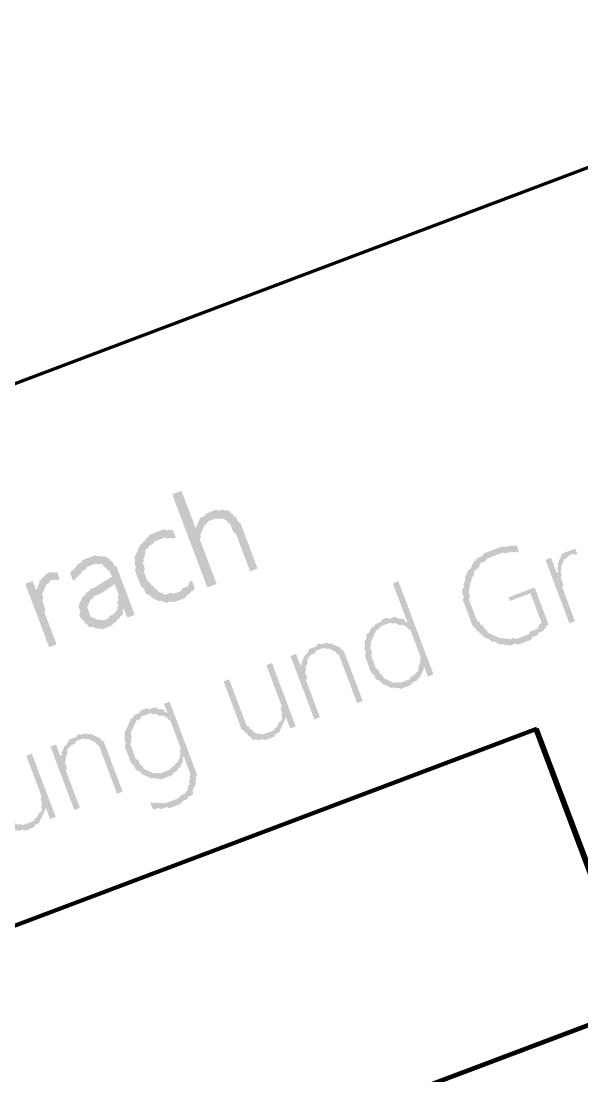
# Model space of a CAD drawing. Header units: metres. Extents: x -47 to 309, y -25 to 105.
# Drawn here: x 147.41 to 150.39, y 84.18 to 89.79 of the extents above; entities that cross this region are included whole.
import ezdxf

# ---------------------------------------------------------------- set-up
doc = ezdxf.new("R2010")
doc.units = ezdxf.units.M
doc.header["$XCLIPFRAME"] = 2
doc.linetypes.add('AUSGEZOGEN', pattern=[0])
doc.layers.add('XR$1$STANDARD_1', color=7, linetype='AUSGEZOGEN', lineweight=25)
picture_1 = doc.add_image_def('image1.png', size_in_pixel=(612, 149))

msp = doc.modelspace()

# ---------------------------------------------------------------- hatches: boundary and pattern name
at = {"layer": 'XR$1$STANDARD_1', "linetype": 'AUSGEZOGEN', "lineweight": 140, "transparency": 33554687}
h = msp.add_hatch(color=7, dxfattribs=at)
h.set_gradient(color2=(0, 0, 0), one_color=1)
h.paths.add_polyline_path([(148.2598, 87.2899), (148.2103, 87.2712), (148.3969, 86.7761), (148.4464, 86.7947), (148.3568, 87.0324), (148.363, 87.046), (148.3593, 87.0559), (148.3654, 87.0696), (148.3716, 87.0832), (148.3778, 87.0968), (148.384, 87.1105), (148.3344, 87.0918)], flags=0)
h = msp.add_hatch(color=7, dxfattribs=at)
h.set_gradient(color2=(0, 0, 0), one_color=1)
h.paths.add_polyline_path([(148.4148, 87.1786), (148.395, 87.1712), (148.3789, 87.1538), (148.3591, 87.1463), (148.353, 87.1327), (148.3468, 87.1191), (148.3406, 87.1054), (148.3344, 87.0918), (148.3939, 87.1142), (148.4, 87.1278), (148.5189, 87.1726), (148.5151, 87.1825), (148.5015, 87.1887), (148.4916, 87.185), (148.478, 87.1911), (148.4582, 87.1837), (148.4445, 87.1898), (148.4346, 87.1861)], flags=0)
h = msp.add_hatch(color=7, dxfattribs=at)
h.set_gradient(color2=(0, 0, 0), one_color=1)
h.paths.add_polyline_path([(148.5189, 87.1726), (148.4297, 87.139), (148.4396, 87.1428), (148.4632, 87.1403), (148.4731, 87.1441), (148.4867, 87.1379), (148.5004, 87.1317), (148.5041, 87.1218), (148.5177, 87.1156), (148.5327, 87.076), (148.55, 87.06), (148.6247, 86.8619), (148.6643, 86.8768), (148.5747, 87.1145), (148.5573, 87.1306), (148.5499, 87.1504), (148.5362, 87.1565), (148.5325, 87.1664)], flags=0)
h = msp.add_hatch(color=7, dxfattribs=at)
h.set_gradient(color2=(0, 0, 0), one_color=1)
h.paths.add_polyline_path([(148.1276, 87.0704), (148.088, 87.0555), (148.0818, 87.0418), (148.0719, 87.0381), (148.0658, 87.0245), (148.0559, 87.0207), (148.0497, 87.0071), (148.0398, 87.0034), (148.1426, 87.0308), (148.1723, 87.042), (148.1859, 87.0358), (148.1958, 87.0395), (148.2193, 87.0371), (148.2292, 87.0408), (148.2143, 87.0805), (148.1908, 87.0829), (148.1809, 87.0792), (148.1672, 87.0853), (148.1375, 87.0741)], flags=0)
h = msp.add_hatch(color=7, dxfattribs=at)
h.set_gradient(color2=(0, 0, 0), one_color=1)
h.paths.add_polyline_path([(148.0398, 87.0034), (148.0336, 86.9897), (148.0275, 86.9761), (148.0213, 86.9625), (148.0151, 86.9488), (148.0089, 86.9352), (148.0127, 86.9253), (148.0102, 86.9017), (148.0177, 86.8819), (148.0115, 86.8683), (148.0451, 86.7792), (148.0588, 86.773), (148.07, 86.7433), (148.0836, 86.7371), (148.0972, 86.731), (148.101, 86.7211), (148.1146, 86.7149), (148.1282, 86.7087), (148.1419, 86.7025), (148.2372, 86.7498), (148.2174, 86.7423), (148.2037, 86.7485), (148.174, 86.7373), (148.1604, 86.7435), (148.1467, 86.7496), (148.1331, 86.7558), (148.1294, 86.7657), (148.1157, 86.7719), (148.112, 86.7818), (148.0984, 86.7879), (148.0946, 86.7978), (148.0773, 86.8139), (148.0586, 86.8634), (148.0648, 86.8771), (148.0536, 86.9068), (148.0598, 86.9204), (148.056, 86.9303), (148.0622, 86.9439), (148.0684, 86.9576), (148.0646, 86.9675), (148.0708, 86.9811), (148.0807, 86.9849), (148.0869, 86.9985), (148.1067, 87.006), (148.1128, 87.0196), (148.1426, 87.0308)], flags=0)
h = msp.add_hatch(color=7, dxfattribs=at)
h.set_gradient(color2=(0, 0, 0), one_color=1)
h.paths.add_polyline_path([(149.9164, 86.9755), (149.8669, 86.9569), (149.8607, 86.9432), (149.831, 86.932), (149.8248, 86.9184), (149.8149, 86.9147), (149.8087, 86.901), (149.8026, 86.8874), (149.7964, 86.8738), (149.7865, 86.87), (149.7803, 86.8564), (149.7742, 86.8428), (149.768, 86.8291), (149.7717, 86.8192), (149.7655, 86.8056), (149.7594, 86.7919), (149.7631, 86.782), (149.7569, 86.7684), (149.7508, 86.7548), (149.762, 86.7251), (149.7558, 86.7114), (149.808, 86.5728), (149.8254, 86.5567), (149.8291, 86.5468), (149.8428, 86.5406), (149.8465, 86.5307), (149.8602, 86.5246), (149.8639, 86.5147), (149.8775, 86.5085), (149.8912, 86.5023), (149.9048, 86.4961), (149.9085, 86.4862), (149.9184, 86.49), (149.9321, 86.4838), (149.9457, 86.4776), (149.9593, 86.4715), (149.9692, 86.4752), (149.9829, 86.469), (149.9928, 86.4728), (150.0064, 86.4666), (150.0361, 86.4778), (150.0498, 86.4716), (150.1191, 86.4977), (150.1252, 86.5114), (150.155, 86.5226), (150.1611, 86.5362), (150.1809, 86.5437), (150.197, 86.561), (150.0386, 86.5013), (150.0249, 86.5075), (150.0051, 86.5), (149.9915, 86.5062), (149.9816, 86.5025), (149.9679, 86.5086), (149.958, 86.5049), (149.9444, 86.5111), (149.9308, 86.5172), (149.9171, 86.5234), (149.9035, 86.5296), (149.8899, 86.5358), (149.8861, 86.5457), (149.8688, 86.5617), (149.865, 86.5716), (149.8514, 86.5778), (149.8477, 86.5877), (149.8303, 86.6038), (149.7892, 86.7127), (149.7954, 86.7264), (149.7879, 86.7462), (149.7904, 86.7697), (149.7966, 86.7833), (149.7928, 86.7932), (149.799, 86.8069), (149.8052, 86.8205), (149.8014, 86.8304), (149.8113, 86.8341), (149.8175, 86.8478), (149.8138, 86.8577), (149.8298, 86.875), (149.8397, 86.8788), (149.8459, 86.8924), (149.8521, 86.9061), (149.8719, 86.9135), (149.888, 86.9309), (149.9276, 86.9458), (150.0427, 87.0005), (150.0328, 86.9968), (150.0092, 86.9992), (149.9894, 86.9917), (149.9659, 86.9942), (149.9362, 86.983)], flags=0)
h = msp.add_hatch(color=7, dxfattribs=at)
h.set_gradient(color2=(0, 0, 0), one_color=1)
h.paths.add_polyline_path([(150.0427, 87.0005), (149.9276, 86.9458), (149.9672, 86.9607), (149.9907, 86.9583), (150.0105, 86.9658), (150.0341, 86.9633), (150.044, 86.9671), (150.0576, 86.9609)], flags=0)
h = msp.add_hatch(color=7, dxfattribs=at)
h.set_gradient(color2=(0, 0, 0), one_color=1)
h.paths.add_polyline_path([(147.7711, 86.936), (147.7315, 86.9211), (147.7253, 86.9075), (147.7055, 86.9), (147.6994, 86.8864), (147.6833, 86.869), (147.6734, 86.8653), (147.6672, 86.8516), (147.7861, 86.8964), (147.8059, 86.9039), (147.8195, 86.8977), (147.8294, 86.9014), (147.843, 86.8953), (147.8468, 86.8854), (147.8604, 86.8792), (147.8641, 86.8693), (147.8778, 86.8631), (147.889, 86.8334), (147.7974, 86.7763), (147.7776, 86.7688), (147.7615, 86.7515), (147.7516, 86.7477), (147.7454, 86.7341), (147.9039, 86.7938), (147.9263, 86.7344), (147.9201, 86.7208), (147.9238, 86.7109), (147.9177, 86.6972), (147.9251, 86.6774), (147.9152, 86.6737), (147.919, 86.6638), (147.9128, 86.6501), (147.9524, 86.6651), (147.9711, 86.6156), (148.0107, 86.6305), (147.9136, 86.888), (147.9, 86.8941), (147.8925, 86.9139), (147.8789, 86.9201), (147.8752, 86.93), (147.8615, 86.9362), (147.8479, 86.9424), (147.838, 86.9386), (147.8244, 86.9448), (147.8145, 86.9411), (147.8008, 86.9472), (147.781, 86.9398)], flags=0)
h = msp.add_hatch(color=7, dxfattribs=at)
h.set_gradient(color2=(0, 0, 0), one_color=1)
h.paths.add_polyline_path([(150.2732, 86.929), (150.267, 86.9154), (150.2608, 86.9018), (150.2646, 86.8919), (150.2584, 86.8782), (150.2659, 86.8584), (150.256, 86.8547), (150.2758, 86.8622), (150.2819, 86.8758), (150.2782, 86.8857), (150.2844, 86.8993), (150.2906, 86.913), (150.2967, 86.9266), (150.3066, 86.9303), (150.3227, 86.9477), (150.3326, 86.9514)], flags=0)
h = msp.add_hatch(color=7, dxfattribs=at)
h.set_gradient(color2=(0, 0, 0), one_color=1)
h.paths.add_polyline_path([(150.3251, 86.9712), (150.2855, 86.9563), (150.2794, 86.9427), (150.2732, 86.929), (150.3425, 86.9552), (150.3561, 86.949), (150.366, 86.9527), (150.3548, 86.9824), (150.335, 86.975)], flags=0)
h = msp.add_hatch(color=7, dxfattribs=at)
h.set_gradient(color2=(0, 0, 0), one_color=1)
h.paths.add_polyline_path([(147.6672, 86.8516), (147.6821, 86.812), (147.692, 86.8158), (147.6982, 86.8294), (147.7081, 86.8331), (147.7242, 86.8505), (147.7304, 86.8641), (147.7502, 86.8716), (147.7563, 86.8852), (147.7861, 86.8964)], flags=0)
h = msp.add_hatch(color=7, dxfattribs=at)
h.set_gradient(color2=(0, 0, 0), one_color=1)
h.paths.add_polyline_path([(150.2261, 86.9339), (150.1964, 86.9227), (150.3233, 86.586), (150.353, 86.5972), (150.2858, 86.7755), (150.292, 86.7891), (150.2771, 86.8287), (150.2832, 86.8424), (150.2758, 86.8622), (150.256, 86.8547)], flags=0)
h = msp.add_hatch(color=7, dxfattribs=at)
h.set_gradient(color2=(0, 0, 0), one_color=1)
h.paths.add_polyline_path([(147.5533, 86.8539), (147.5434, 86.8502), (147.5273, 86.8328), (147.5174, 86.8291), (147.5112, 86.8155), (147.5013, 86.8117), (147.505, 86.8018), (147.4989, 86.7882), (147.5682, 86.8143), (147.5781, 86.818), (147.6016, 86.8156), (147.6115, 86.8193), (147.5966, 86.8589), (147.5867, 86.8552), (147.5632, 86.8577)], flags=0)
h = msp.add_hatch(color=7, dxfattribs=at)
h.set_gradient(color2=(0, 0, 0), one_color=1)
h.paths.add_polyline_path([(147.4679, 86.8104), (147.4283, 86.7955), (147.5552, 86.4588), (147.5948, 86.4737), (147.5313, 86.6421), (147.5338, 86.6656), (147.5188, 86.7052), (147.525, 86.7189), (147.5175, 86.7387), (147.5237, 86.7523), (147.5299, 86.7659), (147.536, 86.7796), (147.4865, 86.7609)], flags=0)
h = msp.add_hatch(color=7, dxfattribs=at)
h.set_gradient(color2=(0, 0, 0), one_color=1)
h.paths.add_polyline_path([(147.4989, 86.7882), (147.4927, 86.7745), (147.4865, 86.7609), (147.536, 86.7796), (147.5422, 86.7932), (147.5521, 86.7969), (147.5583, 86.8106), (147.5682, 86.8143)], flags=0)
h = msp.add_hatch(color=7, dxfattribs=at)
h.set_gradient(color2=(0, 0, 0), one_color=1)
h.paths.add_polyline_path([(147.7454, 86.7341), (147.7355, 86.7304), (147.7294, 86.7167), (147.7232, 86.7031), (147.717, 86.6895), (147.7109, 86.6758), (147.7221, 86.6461), (147.7159, 86.6325), (147.7234, 86.6127), (147.7407, 86.5966), (147.7445, 86.5867), (147.7581, 86.5805), (147.7618, 86.5706), (147.8608, 86.6079), (147.841, 86.6005), (147.8274, 86.6066), (147.8175, 86.6029), (147.8039, 86.6091), (147.7902, 86.6153), (147.7766, 86.6214), (147.7579, 86.6709), (147.7641, 86.6846), (147.7703, 86.6982), (147.7764, 86.7118), (147.7864, 86.7156), (147.7925, 86.7292), (147.8321, 86.7441), (147.9039, 86.7938)], flags=0)
h = msp.add_hatch(color=7, dxfattribs=at)
h.set_gradient(color2=(0, 0, 0), one_color=1)
h.paths.add_polyline_path([(148.3151, 86.8131), (148.3052, 86.8093), (148.299, 86.7957), (148.2928, 86.7821), (148.2631, 86.7709), (148.257, 86.7572), (148.2372, 86.7498), (148.1419, 86.7025), (148.1518, 86.7063), (148.1654, 86.7001), (148.179, 86.6939), (148.1988, 86.7014), (148.2224, 86.699), (148.2818, 86.7214), (148.288, 86.735), (148.2979, 86.7387), (148.3139, 86.7561), (148.3238, 86.7598), (148.33, 86.7735)], flags=0)
h = msp.add_hatch(color=7, dxfattribs=at)
h.set_gradient(color2=(0, 0, 0), one_color=1)
h.paths.add_polyline_path([(149.4138, 86.8087), (149.3841, 86.7975), (149.4662, 86.5796), (149.4464, 86.5722), (149.46, 86.566), (149.4637, 86.5561), (149.4774, 86.5499), (149.5334, 86.4014), (149.5272, 86.3878), (149.5309, 86.3779), (149.5247, 86.3642), (149.5483, 86.3618), (149.5707, 86.3024), (149.6004, 86.3136)], flags=0)
h = msp.add_hatch(color=7, dxfattribs=at)
h.set_gradient(color2=(0, 0, 0), one_color=1)
h.paths.add_polyline_path([(150.1384, 86.7765), (149.9998, 86.7242), (150.0073, 86.7044), (150.1162, 86.7455), (150.1759, 86.587), (150.166, 86.5833), (150.1598, 86.5697), (150.1537, 86.556), (150.114, 86.5411), (150.1079, 86.5275), (150.0782, 86.5163), (150.197, 86.561), (150.2032, 86.5747), (150.2131, 86.5784)], flags=0)
h = msp.add_hatch(color=7, dxfattribs=at)
h.set_gradient(color2=(0, 0, 0), one_color=1)
h.paths.add_polyline_path([(147.9128, 86.6501), (147.8967, 86.6328), (147.8769, 86.6253), (147.8708, 86.6117), (147.7618, 86.5706), (147.7755, 86.5644), (147.7854, 86.5682), (147.799, 86.562), (147.8126, 86.5558), (147.8225, 86.5596), (147.8362, 86.5534), (147.8857, 86.5721), (147.9018, 86.5894), (147.9117, 86.5932), (147.9178, 86.6068), (147.9277, 86.6105), (147.9339, 86.6242), (147.9438, 86.6279), (147.95, 86.6415), (147.9462, 86.6514), (147.9524, 86.6651)], flags=0)
h = msp.add_hatch(color=7, dxfattribs=at)
h.set_gradient(color2=(0, 0, 0), one_color=1)
h.paths.add_polyline_path([(149.3311, 86.6079), (149.315, 86.5905), (149.2952, 86.5831), (149.2792, 86.5657), (149.2693, 86.562), (149.2631, 86.5483), (149.372, 86.5894), (149.3857, 86.5832), (149.3956, 86.587), (149.4092, 86.5808), (149.4228, 86.5746), (149.4327, 86.5784), (149.4464, 86.5722), (149.4662, 86.5796), (149.4624, 86.5895), (149.4488, 86.5957), (149.4451, 86.6056), (149.4314, 86.6118), (149.4215, 86.6081), (149.4079, 86.6142), (149.3943, 86.6204), (149.3646, 86.6092), (149.3509, 86.6154)], flags=0)
h = msp.add_hatch(color=7, dxfattribs=at)
h.set_gradient(color2=(0, 0, 0), one_color=1)
h.paths.add_polyline_path([(149.2631, 86.5483), (149.2569, 86.5347), (149.247, 86.531), (149.2408, 86.5173), (149.2446, 86.5074), (149.2384, 86.4938), (149.2322, 86.4802), (149.236, 86.4703), (149.2335, 86.4467), (149.241, 86.4269), (149.2348, 86.4133), (149.2684, 86.3242), (149.2858, 86.3081), (149.2932, 86.2883), (149.3069, 86.2821), (149.3205, 86.2759), (149.3243, 86.266), (149.3379, 86.2599), (149.3515, 86.2537), (149.3652, 86.2475), (149.3788, 86.2414), (149.4444, 86.2774), (149.4246, 86.2699), (149.401, 86.2724), (149.3911, 86.2686), (149.3775, 86.2748), (149.3639, 86.281), (149.3502, 86.2871), (149.3366, 86.2933), (149.3329, 86.3032), (149.3155, 86.3193), (149.308, 86.3391), (149.2944, 86.3453), (149.2683, 86.4146), (149.2744, 86.4282), (149.2632, 86.4579), (149.2694, 86.4716), (149.2657, 86.4815), (149.2718, 86.4951), (149.278, 86.5087), (149.2842, 86.5224), (149.2904, 86.536), (149.2965, 86.5496), (149.3064, 86.5534), (149.3225, 86.5707), (149.3423, 86.5782)], flags=0)
h = msp.add_hatch(color=7, dxfattribs=at)
h.set_gradient(color2=(0, 0, 0), one_color=1)
h.paths.add_polyline_path([(148.9845, 86.4773), (148.9783, 86.4636), (148.9387, 86.4487), (148.9326, 86.4351), (148.9264, 86.4214), (148.9165, 86.4177), (148.9103, 86.4041), (148.9041, 86.3904), (148.898, 86.3768), (148.9017, 86.3669), (148.8918, 86.3632), (148.9252, 86.3645), (148.9314, 86.3781), (148.9277, 86.388), (148.9339, 86.4016), (148.9499, 86.419), (148.9697, 86.4265), (148.9759, 86.4401), (149.065, 86.4737), (149.0514, 86.4799), (149.0415, 86.4761), (149.0279, 86.4823), (149.0081, 86.4748)], flags=0)
h = msp.add_hatch(color=7, dxfattribs=at)
h.set_gradient(color2=(0, 0, 0), one_color=1)
h.paths.add_polyline_path([(149.065, 86.4737), (148.9957, 86.4476), (149.0155, 86.455), (149.0292, 86.4489), (149.0391, 86.4526), (149.0527, 86.4464), (149.0663, 86.4403), (149.08, 86.4341), (149.0837, 86.4242), (149.0973, 86.418), (149.1944, 86.1605), (149.2241, 86.1717), (149.1233, 86.4391), (149.1097, 86.4453), (149.1059, 86.4552), (149.0923, 86.4614), (149.0787, 86.4675)], flags=0)
h = msp.add_hatch(color=7, dxfattribs=at)
h.set_gradient(color2=(0, 0, 0), one_color=1)
h.paths.add_polyline_path([(148.8694, 86.4226), (148.8397, 86.4114), (148.9666, 86.0747), (148.9963, 86.0859), (148.9217, 86.2839), (148.9278, 86.2976), (148.9166, 86.3273), (148.9228, 86.3409), (148.9191, 86.3508), (148.9252, 86.3645), (148.8918, 86.3632)], flags=0)
h = msp.add_hatch(color=7, dxfattribs=at)
h.set_gradient(color2=(0, 0, 0), one_color=1)
h.paths.add_polyline_path([(148.7407, 86.3741), (148.711, 86.3629), (148.7931, 86.145), (148.7869, 86.1314), (148.7944, 86.1116), (148.7919, 86.088), (148.7957, 86.0781), (148.8155, 86.0856), (148.8379, 86.0262), (148.8676, 86.0374)], flags=0)
h = msp.add_hatch(color=7, dxfattribs=at)
h.set_gradient(color2=(0, 0, 0), one_color=1)
h.paths.add_polyline_path([(149.5247, 86.3642), (149.5186, 86.3506), (149.5223, 86.3407), (149.5161, 86.327), (149.5062, 86.3233), (149.5001, 86.3097), (149.4803, 86.3022), (149.4741, 86.2886), (149.4444, 86.2774), (149.3788, 86.2414), (149.3887, 86.2451), (149.4023, 86.2389), (149.4122, 86.2426), (149.4259, 86.2365), (149.4754, 86.2551), (149.4915, 86.2725), (149.5113, 86.28), (149.5174, 86.2936), (149.5273, 86.2973), (149.5335, 86.311), (149.5397, 86.3246), (149.5458, 86.3382), (149.552, 86.3519), (149.5483, 86.3618)], flags=0)
h = msp.add_hatch(color=7, dxfattribs=at)
h.set_gradient(color2=(0, 0, 0), one_color=1)
h.paths.add_polyline_path([(148.5129, 86.2882), (148.4832, 86.277), (148.5802, 86.0195), (148.5939, 86.0134), (148.5976, 86.0035), (148.6112, 85.9973), (148.615, 85.9874), (148.6286, 85.9812), (148.6323, 85.9713), (148.646, 85.9652), (148.6559, 85.9689), (148.6695, 85.9627), (148.6893, 85.9702), (148.703, 85.964), (148.7525, 85.9827), (148.7586, 85.9963), (148.7784, 86.0038), (148.7846, 86.0174), (148.7908, 86.031), (148.7215, 86.0049), (148.6918, 85.9937), (148.6781, 85.9999), (148.6682, 85.9962), (148.6546, 86.0023), (148.641, 86.0085), (148.6372, 86.0184), (148.6236, 86.0246), (148.6199, 86.0345), (148.6062, 86.0406), (148.5838, 86.1001)], flags=0)
h = msp.add_hatch(color=7, dxfattribs=at)
h.set_gradient(color2=(0, 0, 0), one_color=1)
h.paths.add_polyline_path([(148.196, 86.1688), (148.1663, 86.1576), (148.1887, 86.0982), (148.1689, 86.0907), (148.1825, 86.0845), (148.1863, 86.0746), (148.1999, 86.0685), (148.2559, 85.9199), (148.2497, 85.9063), (148.2534, 85.8964), (148.251, 85.8728), (148.2708, 85.8803), (148.3081, 85.7813), (148.302, 85.7676), (148.3057, 85.7577), (148.2995, 85.7441), (148.3033, 85.7342), (148.2971, 85.7206), (148.2909, 85.7069), (148.2947, 85.697), (148.2847, 85.6933), (148.2786, 85.6797), (148.2588, 85.6722), (148.2427, 85.6548), (148.1041, 85.6026), (148.1177, 85.5964), (148.1375, 85.6039), (148.1511, 85.5977), (148.1808, 85.6089), (148.1945, 85.6027), (148.2539, 85.6251), (148.27, 85.6425), (148.2898, 85.6499), (148.2959, 85.6636), (148.3158, 85.671), (148.3219, 85.6847), (148.3182, 85.6946), (148.3244, 85.7082), (148.3305, 85.7219), (148.3367, 85.7355), (148.333, 85.7454), (148.3391, 85.759), (148.3354, 85.7689), (148.3416, 85.7826), (148.3117, 85.8618)], flags=0)
h = msp.add_hatch(color=7, dxfattribs=at)
h.set_gradient(color2=(0, 0, 0), one_color=1)
h.paths.add_polyline_path([(147.9856, 86.0669), (147.9794, 86.0532), (147.9733, 86.0396), (147.9671, 86.026), (147.9609, 86.0123), (147.9548, 85.9987), (147.9585, 85.9888), (147.9561, 85.9652), (147.9635, 85.9454), (147.9573, 85.9318), (147.9909, 85.8427), (148.0083, 85.8266), (148.0158, 85.8068), (148.0294, 85.8006), (148.043, 85.7945), (148.0468, 85.7846), (148.0604, 85.7784), (148.074, 85.7722), (148.0877, 85.766), (148.1013, 85.7599), (148.1112, 85.7636), (148.1249, 85.7574), (148.1348, 85.7612), (148.1484, 85.755), (148.2078, 85.7774), (148.2239, 85.7948), (148.2338, 85.7985), (148.24, 85.8121), (148.2499, 85.8159), (148.1669, 85.7959), (148.1471, 85.7884), (148.1236, 85.7909), (148.1137, 85.7871), (148.1, 85.7933), (148.0864, 85.7995), (148.0728, 85.8057), (148.0591, 85.8118), (148.0554, 85.8217), (148.038, 85.8378), (148.0306, 85.8576), (148.0169, 85.8638), (147.9871, 85.943), (147.9932, 85.9566), (147.9895, 85.9665), (147.9957, 85.9802), (147.9882, 86), (147.9944, 86.0136), (148.0005, 86.0273), (148.0067, 86.0409), (148.0129, 86.0545), (148.0191, 86.0682), (148.0389, 86.0756), (148.045, 86.0893), (148.0648, 86.0967)], flags=0)
h = msp.add_hatch(color=7, dxfattribs=at)
h.set_gradient(color2=(0, 0, 0), one_color=1)
h.paths.add_polyline_path([(148.0536, 86.1264), (148.0437, 86.1227), (148.0376, 86.1091), (148.0079, 86.0979), (148.0017, 86.0842), (147.9918, 86.0805), (147.9856, 86.0669), (148.0945, 86.1079), (148.1082, 86.1018), (148.1181, 86.1055), (148.1317, 86.0993), (148.1454, 86.0931), (148.1553, 86.0969), (148.1689, 86.0907), (148.1887, 86.0982), (148.185, 86.1081), (148.1713, 86.1142), (148.1676, 86.1241), (148.154, 86.1303), (148.1441, 86.1266), (148.1304, 86.1328), (148.1168, 86.1389), (148.0871, 86.1277), (148.0734, 86.1339)], flags=0)
h = msp.add_hatch(color=7, dxfattribs=at)
h.set_gradient(color2=(0, 0, 0), one_color=1)
h.paths.add_polyline_path([(148.7957, 86.0781), (148.7895, 86.0645), (148.7796, 86.0608), (148.7734, 86.0471), (148.7673, 86.0335), (148.7573, 86.0298), (148.7512, 86.0161), (148.7215, 86.0049), (148.7908, 86.031), (148.797, 86.0447), (148.8031, 86.0583), (148.8093, 86.072), (148.8155, 86.0856)], flags=0)
h = msp.add_hatch(color=7, dxfattribs=at)
h.set_gradient(color2=(0, 0, 0), one_color=1)
h.paths.add_polyline_path([(147.707, 85.9958), (147.7009, 85.9822), (147.6613, 85.9672), (147.6551, 85.9536), (147.6489, 85.94), (147.639, 85.9362), (147.6328, 85.9226), (147.6267, 85.909), (147.6205, 85.8953), (147.6242, 85.8854), (147.6143, 85.8817), (147.6478, 85.883), (147.6539, 85.8966), (147.6502, 85.9065), (147.6564, 85.9202), (147.6725, 85.9375), (147.6923, 85.945), (147.6984, 85.9586), (147.7876, 85.9922), (147.7739, 85.9984), (147.764, 85.9947), (147.7504, 86.0008), (147.7306, 85.9934)], flags=0)
h = msp.add_hatch(color=7, dxfattribs=at)
h.set_gradient(color2=(0, 0, 0), one_color=1)
h.paths.add_polyline_path([(147.7876, 85.9922), (147.7182, 85.9661), (147.738, 85.9736), (147.7517, 85.9674), (147.7616, 85.9711), (147.7752, 85.9649), (147.7888, 85.9588), (147.8025, 85.9526), (147.8062, 85.9427), (147.8199, 85.9365), (147.9169, 85.6791), (147.9466, 85.6903), (147.8458, 85.9576), (147.8322, 85.9638), (147.8285, 85.9737), (147.8148, 85.9799), (147.8012, 85.986)], flags=0)
h = msp.add_hatch(color=7, dxfattribs=at)
h.set_gradient(color2=(0, 0, 0), one_color=1)
h.paths.add_polyline_path([(147.5919, 85.9411), (147.5622, 85.9299), (147.6891, 85.5932), (147.7188, 85.6044), (147.6442, 85.8025), (147.6504, 85.8161), (147.6392, 85.8458), (147.6453, 85.8594), (147.6416, 85.8693), (147.6478, 85.883), (147.6143, 85.8817)], flags=0)
h = msp.add_hatch(color=7, dxfattribs=at)
h.set_gradient(color2=(0, 0, 0), one_color=1)
h.paths.add_polyline_path([(147.4632, 85.8926), (147.4335, 85.8814), (147.5156, 85.6635), (147.5094, 85.6499), (147.5169, 85.6301), (147.5145, 85.6065), (147.5182, 85.5966), (147.538, 85.6041), (147.5604, 85.5447), (147.5901, 85.5559)], flags=0)
h = msp.add_hatch(color=7, dxfattribs=at)
h.set_gradient(color2=(0, 0, 0), one_color=1)
h.paths.add_polyline_path([(148.251, 85.8728), (148.2448, 85.8592), (148.2387, 85.8456), (148.2288, 85.8418), (148.2226, 85.8282), (148.2127, 85.8245), (148.1966, 85.8071), (148.1669, 85.7959), (148.2499, 85.8159), (148.256, 85.8295), (148.2622, 85.8431), (148.2684, 85.8568), (148.2646, 85.8667), (148.2708, 85.8803)], flags=0)
h = msp.add_hatch(color=7, dxfattribs=at)
h.set_gradient(color2=(0, 0, 0), one_color=1)
h.paths.add_polyline_path([(147.2354, 85.8067), (147.2057, 85.7955), (147.3028, 85.5381), (147.3164, 85.5319), (147.3201, 85.522), (147.3338, 85.5158), (147.3375, 85.5059), (147.3511, 85.4998), (147.3549, 85.4898), (147.3685, 85.4837), (147.3784, 85.4874), (147.392, 85.4812), (147.4118, 85.4887), (147.4255, 85.4825), (147.475, 85.5012), (147.4812, 85.5148), (147.501, 85.5223), (147.5071, 85.5359), (147.5133, 85.5496), (147.444, 85.5234), (147.4143, 85.5122), (147.4006, 85.5184), (147.3907, 85.5147), (147.3771, 85.5209), (147.3635, 85.527), (147.3597, 85.5369), (147.3461, 85.5431), (147.3424, 85.553), (147.3287, 85.5592), (147.3063, 85.6186)], flags=0)
h = msp.add_hatch(color=7, dxfattribs=at)
h.set_gradient(color2=(0, 0, 0), one_color=1)
h.paths.add_polyline_path([(147.5182, 85.5966), (147.512, 85.583), (147.5021, 85.5793), (147.4959, 85.5656), (147.4898, 85.552), (147.4799, 85.5483), (147.4737, 85.5346), (147.444, 85.5234), (147.5133, 85.5496), (147.5195, 85.5632), (147.5257, 85.5768), (147.5318, 85.5905), (147.538, 85.6041)], flags=0)
h = msp.add_hatch(color=7, dxfattribs=at)
h.set_gradient(color2=(0, 0, 0), one_color=1)
h.paths.add_polyline_path([(148.0929, 85.6323), (148.1041, 85.6026), (148.2031, 85.6399), (148.1734, 85.6287), (148.1498, 85.6311), (148.1399, 85.6274), (148.1263, 85.6336), (148.1164, 85.6298)], flags=0)

# ---------------------------------------------------------------- linework, layer by layer
at = {"layer": 'XR$1$STANDARD_1', "color": 7, "linetype": 'AUSGEZOGEN', "lineweight": 35, "transparency": 33554687}
msp.add_lwpolyline([(109.9508, 64.403), (155.5735, 81.5981), (152.4868, 89.7878), (106.8641, 72.5927), (109.9508, 64.403)], close=True, dxfattribs=at)
at = {"layer": 'XR$1$STANDARD_1', "color": 7, "linetype": 'AUSGEZOGEN', "lineweight": 140, "transparency": 33554687}
for points in [[(106.8641, 72.5927), (152.4868, 89.7878), (155.5735, 81.5981), (109.9508, 64.403), (106.8641, 72.5927)], [(144.6426, 82.2735), (144.0902, 83.7392), (150.1409, 86.0197), (150.6933, 84.554), (144.6426, 82.2735)]]:
    msp.add_lwpolyline(points, close=True, dxfattribs=at)

# ---------------------------------------------------------------- pictures from other files: only their frames are drawn
at = {"layer": 'XR$1$STANDARD_1', "color": 7, "linetype": 'AUSGEZOGEN', "lineweight": 200, "transparency": 33554687}
image = msp.add_image(picture_1, insert=(144.6465, 82.268), size_in_units=(2.5908, 0.6308), rotation=20.65, dxfattribs=at)
image.set_boundary_path([(-0.5, 148.5), (-0.51, -224), (1529.49, -224.036), (1529.5, 148.464), (-0.5, 148.5)])

doc.saveas('drawing.dxf')
